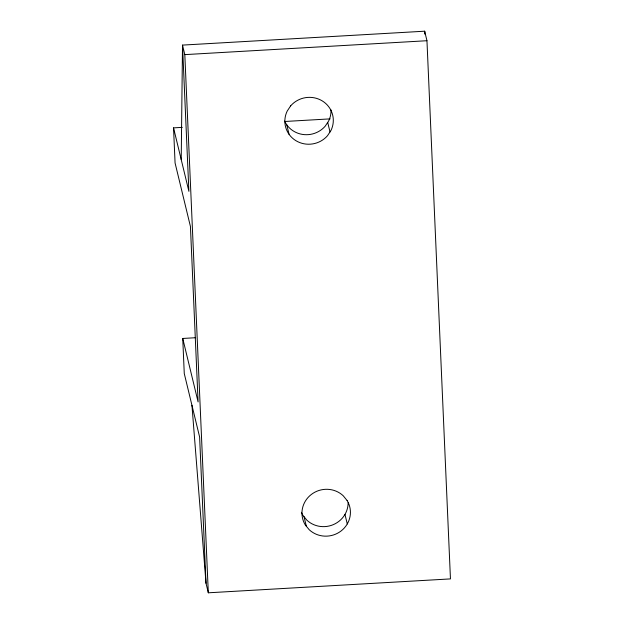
<?xml version="1.0" encoding="UTF-8"?>
<svg xmlns="http://www.w3.org/2000/svg" width="624" height="624" viewBox="0 0 624 624"><rect width="100%" height="100%" fill="white"/><g stroke="black" fill="none" stroke-linecap="round" stroke-linejoin="round"><path stroke-width="0.94" d="M181.217 159.604L182.512 45.1L424.655 31.2L426.956 40.724L450.458 578.9L208.315 592.8L206.014 583.276L191.95 405.296M424.632 33.142L424.655 31.2L424.78 34.109M182.294 127.366L173.542 127.873L188.893 191.342L182.512 45.1L184.813 54.623L426.956 40.724M284.404 121.508L330.104 118.88M206.014 583.276L199.625 437.034L184.267 373.558L182.738 338.458L195.382 337.732M327.709 122.421L330.01 131.945M286.783 124.855L289.084 134.371M344.971 514.426L347.272 523.949M304.036 516.695L306.337 526.219M182.738 338.458L198.097 401.934L190.429 226.442L175.071 162.965L173.542 127.873M184.813 54.623L208.315 592.8M348.13 502.64A24.281 23.392 -13.6 0 1 333.325 524.636A24.281 23.392 -13.6 0 1 306.875 520.182L302.991 515.416A24.281 23.392 -13.6 0 1 301.392 512.296M330.993 109.933A24.281 23.392 -13.6 0 1 328.637 121.025L325.182 126.212A24.281 23.392 -13.6 0 1 284.583 121.056M290.667 105.854L287.219 111.041A24.281 23.392 -13.6 0 0 295.854 140.65A24.281 23.392 -13.6 0 0 327.483 135.736L330.938 130.549A24.281 23.392 -13.6 0 0 322.304 100.932A24.281 23.392 -13.6 0 0 290.667 105.854M347.1 500.518L343.208 495.752A24.281 23.392 -13.6 0 0 311.306 494.481A24.281 23.392 -13.6 0 0 305.292 524.94L309.184 529.698A24.281 23.392 -13.6 0 0 341.086 530.969A24.281 23.392 -13.6 0 0 347.1 500.518"/></g></svg>
